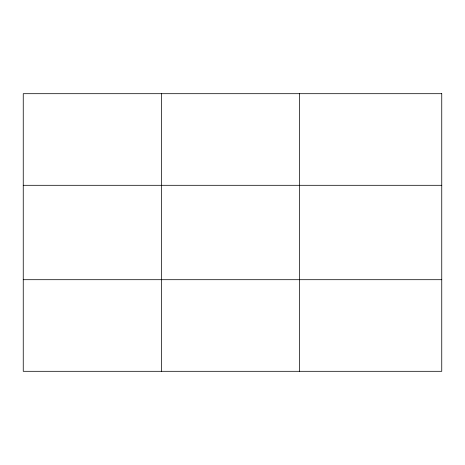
<?xml version="1.0" encoding="UTF-8"?>
<svg xmlns="http://www.w3.org/2000/svg" width="465" height="465" viewBox="0 0 465 465"><rect width="100%" height="100%" fill="white"/><g stroke="black" fill="none" stroke-linecap="round" stroke-linejoin="round"><path stroke-width="0.7" d="M161.355 371.308L161.355 93.692M299.46 371.308L299.46 93.692M23.25 185.303L441.75 185.303M23.25 279.697L441.75 279.697M441.75 93.692L441.75 371.308L23.25 371.308L23.25 93.692L441.75 93.692"/></g></svg>
